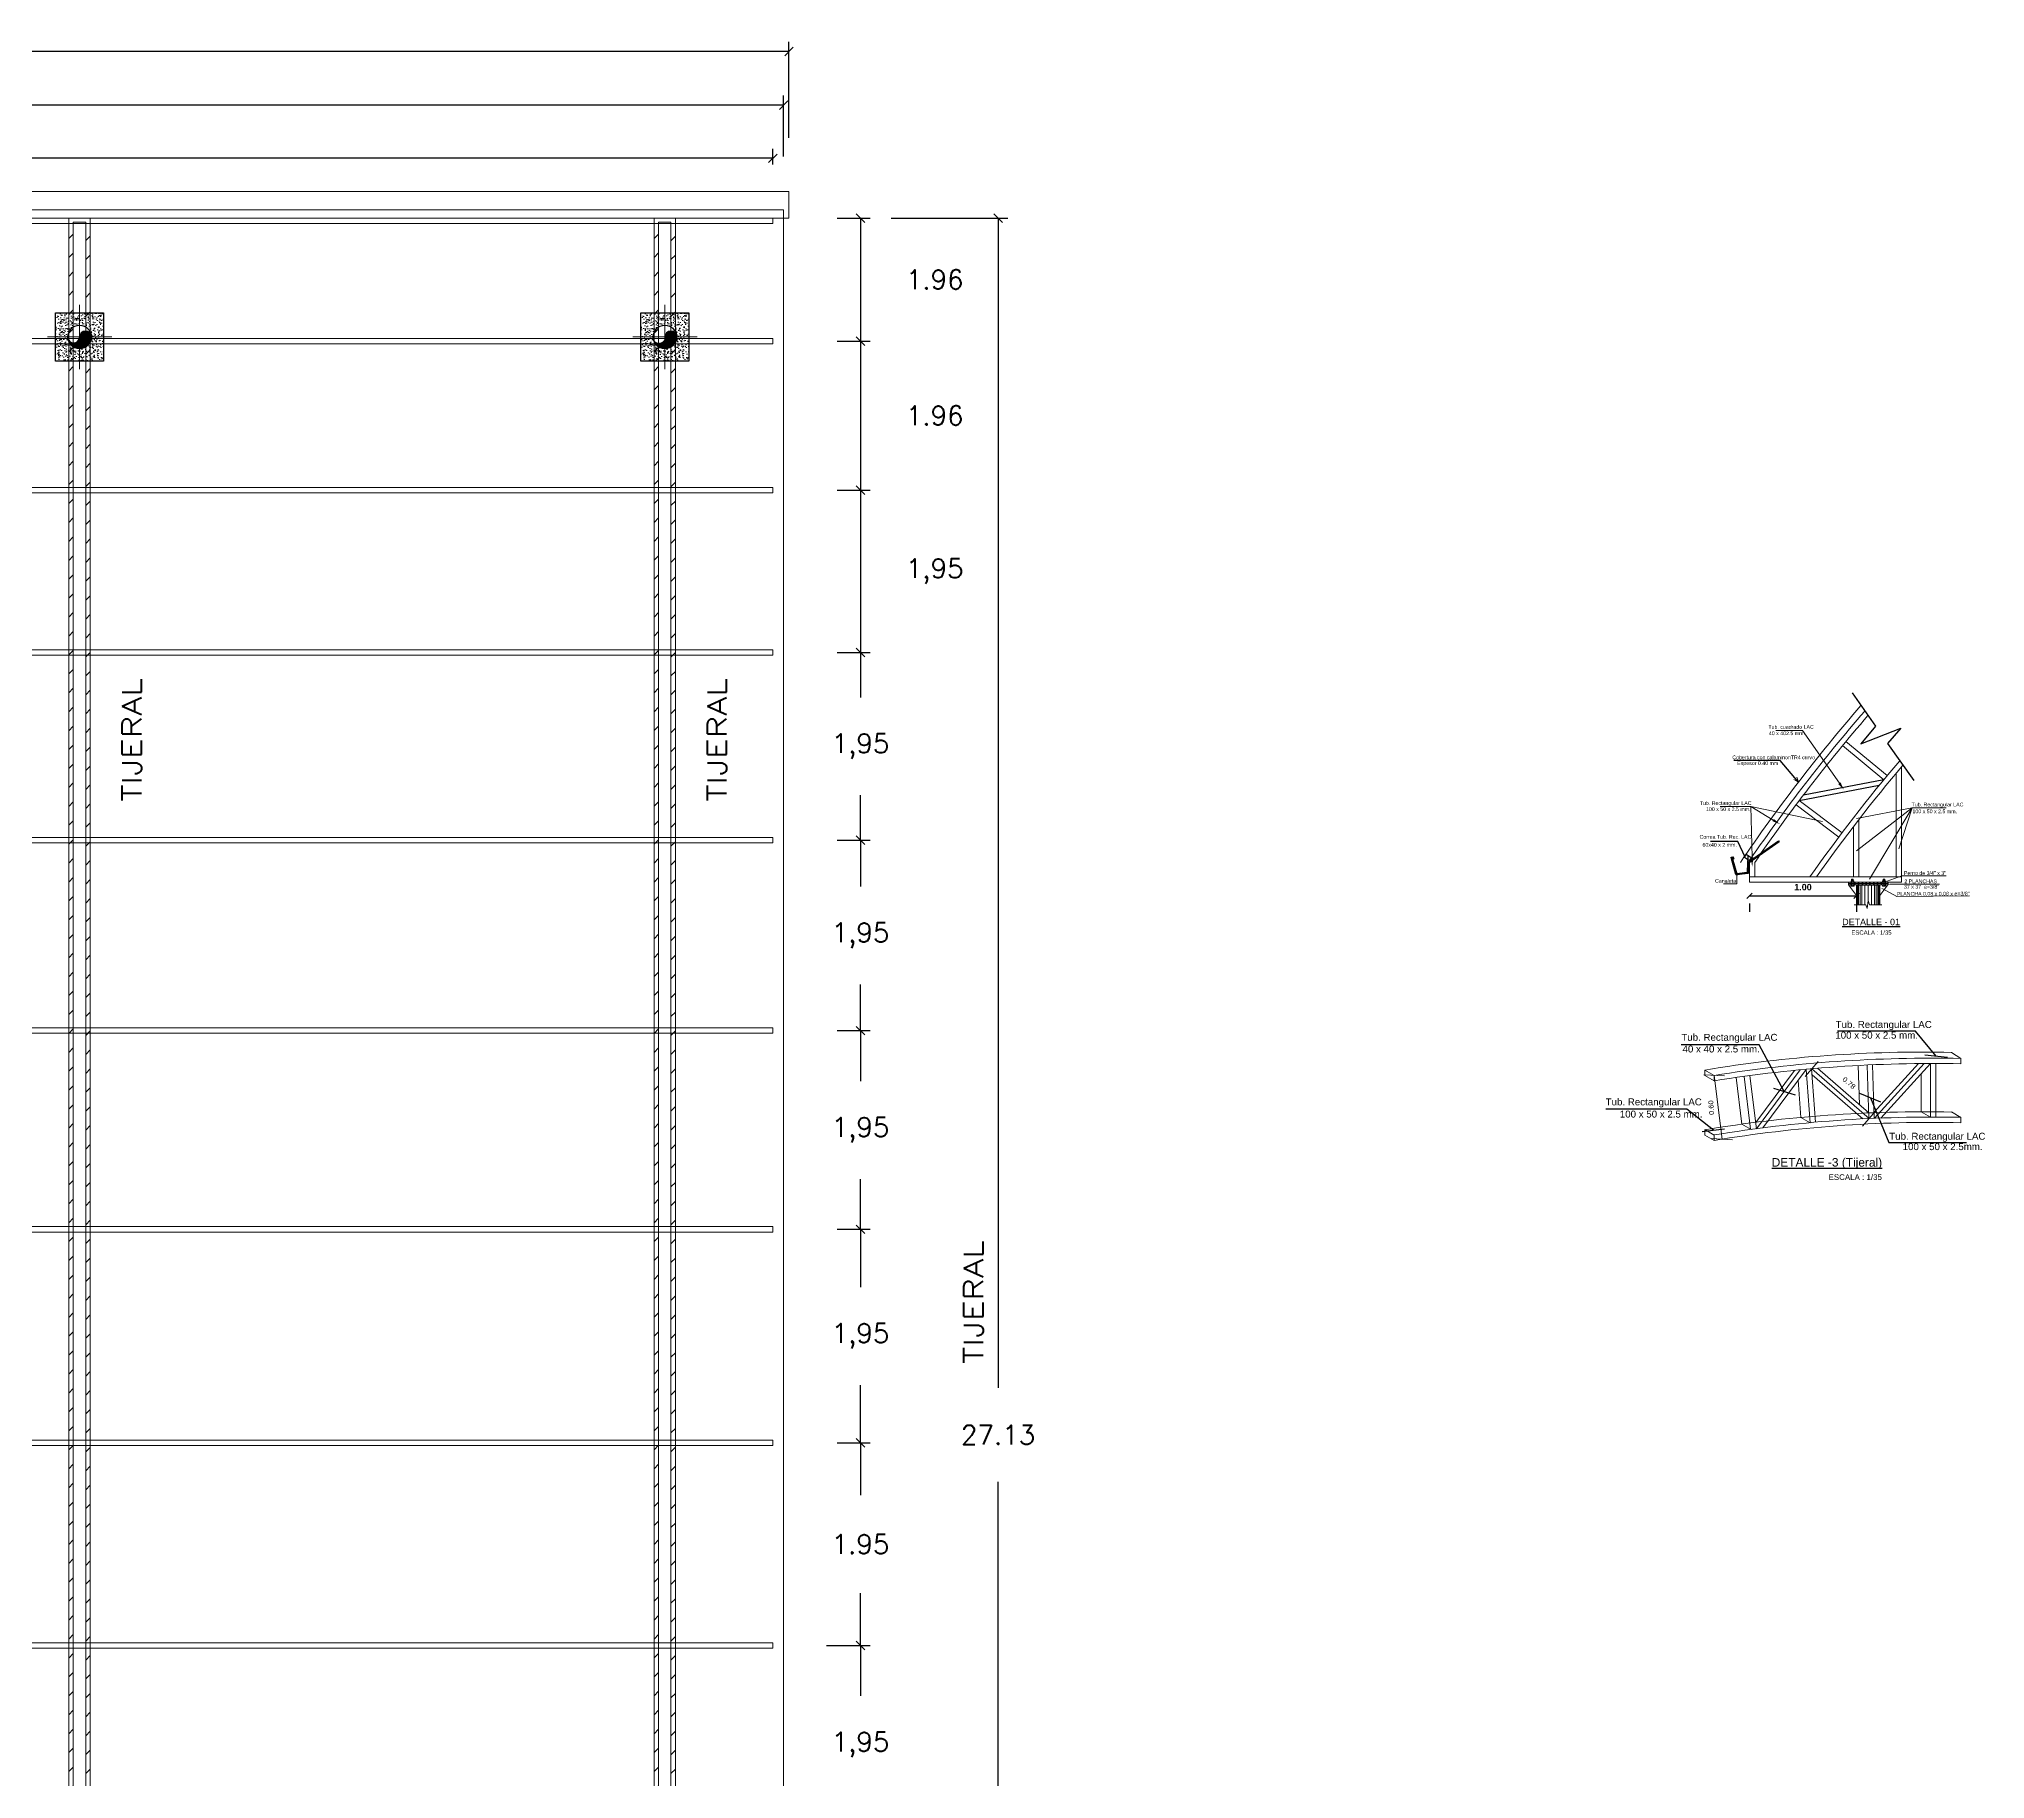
# Model space of a CAD drawing. Header units: metres. Extents: x 772934 to 773467, y 8442002 to 8442594.
# Drawn here: x 773091.44 to 773109.62, y 8442181.04 to 8442197.29 of the extents above; entities that cross this region are included whole.
import ezdxf
from ezdxf.enums import TextEntityAlignment as Align

# ---------------------------------------------------------------- set-up
doc = ezdxf.new("R2010")
doc.units = ezdxf.units.M
doc.header["$PDMODE"] = 66
doc.linetypes.add('ACAD_ISO02W100', pattern=[15, 12, -3])
for name, color, linetype, lineweight in [('0.15', 56, 'Continuous', 15), ('canaleta rejilla pluvial', 1, 'Continuous', 5), ('COLUMNASS', 9, 'Continuous', 25), ('CORREA', 24, 'Continuous', 9), ('COTA-01', 255, 'Continuous', 5), ('COTAS', 40, 'Continuous', 5), ('COTAS-01', 1, 'Continuous', 9), ('ELEMENTOS', 2, 'Continuous', 5), ('MURO...', 112, 'Continuous', 30), ('MUROS-03', 3, 'Continuous', 18), ('PLUMA0.00', 253, 'Continuous', 0), ('PLUMA05', 160, 'Continuous', 5), ('PLUMA09', 112, 'Continuous', 9), ('PLUMA15', 46, 'Continuous', 15), ('TEXTOS-GRANDES-06', 6, 'Continuous', 25), ('TIJERAL', 1, 'Continuous', 9), ('TUB LAC 40x60', 5, 'Continuous', 13), ('TUB LAC 50x70', 88, 'Continuous', 13)]:
    doc.layers.add(name, color=color, linetype=linetype, lineweight=lineweight)
for name, color, linetype in [('C-ROAD-PROF-PROJ', 92, 'Continuous'), ('Detalles', 253, 'Continuous'), ('FIERRO', 4, 'Continuous'), ('TEXTOS-CHICOS-03', 3, 'Continuous')]:
    doc.layers.add(name, color=color, linetype=linetype)
doc.styles.add('ARIAL', font='arial.ttf', dxfattribs={"width": 1.1})
doc.styles.add('ARIAL N', font='')
doc.styles.add('R80-50', font='ROMANS.shx', dxfattribs={"width": 1.3, "height": 0.075})
doc.styles.get("Standard").update_dxf_attribs({"font": 'simplex.shx'})
doc.styles.get('ARIAL N').set_extended_font_data('Arial', bold=True)
doc.dimstyles.new('Copy of 1-100', dxfattribs={"dimtxt": 0.06, "dimasz": 0.05, "dimexe": 0.15, "dimexo": 0.2, "dimgap": 0.05, "dimtad": 1, "dimtih": 1, "dimtoh": 1, "dimzin": 4, "dimdsep": 46, "dimtxsty": 'ARIAL N', "dimblk": 'OBLIQUE', "dimcen": 0, "dimclrd": 4, "dimclre": 4, "dimclrt": 3, "dimadec": 0, "dimazin": 0, "dimtfac": 1, "dimtmove": 0, "dimatfit": 0, "dimldrblk": 'OBLIQUE', "dimfxl": 1, "dimtolj": 1, "dimtzin": 0, "dimlwd": -1, "dimlwe": -1, "dimarcsym": 1})
doc.dimstyles.new('ISO-25', dxfattribs={"dimscale": 0, "dimtxt": 0.18, "dimasz": 0.08, "dimexe": 0.09, "dimexo": 0.5, "dimgap": 0.35, "dimtad": 0, "dimtih": 1, "dimtoh": 1, "dimzin": 3, "dimtxsty": 'Standard', "dimblk": 'OBLIQUE', "dimcen": -3, "dimclrd": 256, "dimclre": 256, "dimadec": 0, "dimazin": 0, "dimtfac": 1, "dimtmove": 2, "dimatfit": 2, "dimldrblk": 'OBLIQUE', "dimfxl": 1, "dimfxlon": 1, "dimtolj": 2, "dimarcsym": 0})

# ---------------------------------------------------------------- blocks, each defined once
blk = doc.blocks.new('_Oblique')
at = {"color": 0, "linetype": 'ByBlock', "lineweight": -2}
blk.add_line((-0.5, -0.5), (0.5, 0.5), dxfattribs=at)
blk = doc.blocks.new('*D149')
at = {"color": 173, "lineweight": -2, "ltscale": 0.05, "true_color": 0x4b5ece, "transparency": 16777216}
for p, q in [((773063.478, 8442196.12), (773063.478, 8442196.269)), ((773098.297, 8442196.12), (773098.297, 8442196.269))]:
    blk.add_line(p, q, dxfattribs=at)
at = {"color": 175, "lineweight": -2, "ltscale": 0.05, "true_color": 0x4d4db3, "transparency": 16777216}
for p, q in [((773063.478, 8442196.179), (773080.178, 8442196.179)), ((773098.297, 8442196.179), (773081.598, 8442196.179))]:
    blk.add_line(p, q, dxfattribs=at)
at = {"layer": 'Defpoints', "color": 0, "ltscale": 0.05, "transparency": 16777216}
for p in [(773098.297, 8442196.179), (773063.478, 8442195.62), (773098.297, 8442195.62)]:
    blk.add_point(p, dxfattribs=at)
at = {"color": 175, "lineweight": -2, "ltscale": 0.05, "true_color": 0x4d4db3, "transparency": 16777216, "xscale": 0.08, "yscale": 0.08, "zscale": 0.08, "rotation": 180}
blk.add_blockref('_Oblique', (773063.478, 8442196.179), dxfattribs=at)
at = {"color": 175, "lineweight": -2, "ltscale": 0.05, "true_color": 0x4d4db3, "transparency": 16777216, "xscale": 0.08, "yscale": 0.08, "zscale": 0.08}
blk.add_blockref('_Oblique', (773098.297, 8442196.179), dxfattribs=at)
at = {"color": 0, "ltscale": 0.05, "transparency": 16777216, "insert": (773080.888, 8442196.179), "char_height": 0.18, "attachment_point": 5}
blk.add_mtext('\\A2;34,82', dxfattribs=at)
blk = doc.blocks.new('*D150')
at = {"color": 173, "lineweight": -2, "ltscale": 0.05, "true_color": 0x4b5ece, "transparency": 16777216}
for p, q in [((773063.378, 8442196.197), (773063.378, 8442196.766)), ((773098.397, 8442196.197), (773098.397, 8442196.766))]:
    blk.add_line(p, q, dxfattribs=at)
at = {"color": 175, "lineweight": -2, "ltscale": 0.05, "true_color": 0x4d4db3, "transparency": 16777216}
for p, q in [((773063.378, 8442196.676), (773080.178, 8442196.676)), ((773098.397, 8442196.676), (773081.598, 8442196.676))]:
    blk.add_line(p, q, dxfattribs=at)
at = {"layer": 'Defpoints', "color": 0, "ltscale": 0.05, "transparency": 16777216}
for p in [(773098.397, 8442196.676), (773063.378, 8442195.697), (773098.397, 8442195.697)]:
    blk.add_point(p, dxfattribs=at)
at = {"color": 175, "lineweight": -2, "ltscale": 0.05, "true_color": 0x4d4db3, "transparency": 16777216, "xscale": 0.08, "yscale": 0.08, "zscale": 0.08, "rotation": 180}
blk.add_blockref('_Oblique', (773063.378, 8442196.676), dxfattribs=at)
at = {"color": 175, "lineweight": -2, "ltscale": 0.05, "true_color": 0x4d4db3, "transparency": 16777216, "xscale": 0.08, "yscale": 0.08, "zscale": 0.08}
blk.add_blockref('_Oblique', (773098.397, 8442196.676), dxfattribs=at)
at = {"color": 0, "ltscale": 0.05, "transparency": 16777216, "insert": (773080.888, 8442196.676), "char_height": 0.18, "attachment_point": 5}
blk.add_mtext('\\A2;35,02', dxfattribs=at)
blk = doc.blocks.new('*D151')
at = {"color": 173, "lineweight": -2, "ltscale": 0.05, "true_color": 0x4b5ece, "transparency": 16777216}
for p, q in [((773063.328, 8442196.37), (773063.328, 8442197.266)), ((773098.447, 8442196.37), (773098.447, 8442197.266))]:
    blk.add_line(p, q, dxfattribs=at)
at = {"color": 175, "lineweight": -2, "ltscale": 0.05, "true_color": 0x4d4db3, "transparency": 16777216}
for p, q in [((773063.328, 8442197.176), (773080.195, 8442197.176)), ((773098.447, 8442197.176), (773081.581, 8442197.176))]:
    blk.add_line(p, q, dxfattribs=at)
at = {"layer": 'Defpoints', "color": 0, "ltscale": 0.05, "transparency": 16777216}
for p in [(773098.447, 8442197.176), (773063.328, 8442195.87), (773098.447, 8442195.87)]:
    blk.add_point(p, dxfattribs=at)
at = {"color": 175, "lineweight": -2, "ltscale": 0.05, "true_color": 0x4d4db3, "transparency": 16777216, "xscale": 0.08, "yscale": 0.08, "zscale": 0.08, "rotation": 180}
blk.add_blockref('_Oblique', (773063.328, 8442197.176), dxfattribs=at)
at = {"color": 175, "lineweight": -2, "ltscale": 0.05, "true_color": 0x4d4db3, "transparency": 16777216, "xscale": 0.08, "yscale": 0.08, "zscale": 0.08}
blk.add_blockref('_Oblique', (773098.447, 8442197.176), dxfattribs=at)
at = {"color": 0, "ltscale": 0.05, "transparency": 16777216, "insert": (773080.888, 8442197.176), "char_height": 0.18, "attachment_point": 5}
blk.add_mtext('\\A2;35,12', dxfattribs=at)
blk = doc.blocks.new('*D162')
at = {"color": 173, "lineweight": -2, "ltscale": 0.05, "true_color": 0x4b5ece, "transparency": 16777216}
for p, q in [((773099.4, 8442195.62), (773100.49, 8442195.62)), ((773099.4, 8442172.891), (773100.49, 8442172.891))]:
    blk.add_line(p, q, dxfattribs=at)
at = {"color": 175, "lineweight": -2, "ltscale": 0.05, "true_color": 0x4d4db3, "transparency": 16777216}
for p, q in [((773100.4, 8442195.62), (773100.4, 8442184.695)), ((773100.4, 8442172.891), (773100.4, 8442183.815))]:
    blk.add_line(p, q, dxfattribs=at)
at = {"layer": 'Defpoints', "color": 0, "ltscale": 0.05, "transparency": 16777216}
for p in [(773097.387, 8442195.62), (773097.387, 8442172.891), (773100.4, 8442172.891)]:
    blk.add_point(p, dxfattribs=at)
at = {"color": 175, "lineweight": -2, "ltscale": 0.05, "true_color": 0x4d4db3, "transparency": 16777216, "xscale": 0.08, "yscale": 0.08, "zscale": 0.08}
for p, rotation in [((773100.4, 8442195.62), 90), ((773100.4, 8442172.891), 270)]:
    blk.add_blockref('_Oblique', p, dxfattribs=dict(at, rotation=rotation))
at = {"color": 0, "ltscale": 0.05, "transparency": 16777216, "insert": (773100.4, 8442184.255), "char_height": 0.18, "attachment_point": 5}
blk.add_mtext('\\A2;27.13', dxfattribs=at)
blk = doc.blocks.new('*D198')
at = {"layer": 'C-ROAD-PROF-PROJ', "color": 4, "ltscale": 0.05, "transparency": 16777216}
for p, q in [((773107.418, 8442189.291), (773108.418, 8442189.291)), ((773107.418, 8442189.217), (773107.418, 8442189.141)), ((773108.418, 8442189.215), (773108.418, 8442189.141))]:
    blk.add_line(p, q, dxfattribs=at)
at = {"layer": 'Defpoints', "color": 0, "ltscale": 0.05, "transparency": 16777216}
for p in [(773107.418, 8442189.417), (773108.418, 8442189.415), (773108.418, 8442189.291)]:
    blk.add_point(p, dxfattribs=at)
at = {"layer": 'C-ROAD-PROF-PROJ', "color": 4, "ltscale": 0.05, "transparency": 16777216, "xscale": 0.05, "yscale": 0.05, "zscale": 0.05, "rotation": 180}
blk.add_blockref('_Oblique', (773107.418, 8442189.291), dxfattribs=at)
at = {"layer": 'C-ROAD-PROF-PROJ', "color": 4, "ltscale": 0.05, "transparency": 16777216, "xscale": 0.05, "yscale": 0.05, "zscale": 0.05}
blk.add_blockref('_Oblique', (773108.418, 8442189.291), dxfattribs=at)
at = {"layer": 'C-ROAD-PROF-PROJ', "color": 3, "ltscale": 0.05, "transparency": 16777216, "insert": (773107.918, 8442189.371), "char_height": 0.06, "attachment_point": 5, "style": 'ARIAL N'}
blk.add_mtext('\\A1;1.00', dxfattribs=at)

msp = doc.modelspace()

# ---------------------------------------------------------------- hatches: boundary and pattern name
at = {"linetype": 'Continuous', "lineweight": 0}
h = msp.add_hatch(dxfattribs=at)
h.set_pattern_fill('AR-CONC', color=256, scale=0.01, angle=90, style=0)
h.set_pattern_definition([(140, (773092.02115, 8442193.86042), (0.0062752, 0.071726), [0.0075, -0.0825]), (85, (773092.02115, 8442193.86042), (-0.075219, -0.013875), [0.006, -0.066]), (190.451, (773092.02167, 8442193.866396), (-0.068944, 0.057851), [0.006374, -0.070114]), (136.184, (773092.00115, 8442193.86042), (0.016552, 0.106724), [0.01125, -0.12375]), (186.636, (773092.00253, 8442193.86931), (-0.097412, 0.093466), [0.009561, -0.105171]), (81.184, (773092.00115, 8442193.86042), (-0.097412, 0.093466), [0.009, -0.099]), (111, (773092.00615, 8442193.87042), (0.040262, 0.0596907), [0.0075, -0.0825]), (56, (773092.00615, 8442193.87042), (-0.072515, 0.0243315), [0.006, -0.066]), (161.451, (773092.009505, 8442193.87539), (-0.032253, 0.0840223), [0.006374, -0.070114]), (127.5, (773092.02115, 8442193.860419), (-0.0332894, 0.001216), [0, -0.0652, 0, -0.067, 0, -0.06625]), (97.5, (773092.02115, 8442193.86042), (-0.0394412, 0.026307), [0, -0.0382, 0, -0.0637, 0, -0.02525]), (57.5, (773092.02115, 8442193.838119), (0.0022555, 0.05338224), [0, -0.025, 0, -0.078, 0, -0.1035]), (47.5, (773092.02115, 8442193.82812), (-0.0100105, 0.0583186), [0, -0.0325, 0, -0.0518, 0, -0.0735])])
edge = h.paths.add_edge_path()
edge.add_line((773091.596, 8442194.51), (773091.712, 8442194.51))
edge.add_arc((773091.821, 8442194.51), 0.11, 540, 630)
edge.add_line((773091.821, 8442194.401), (773091.821, 8442194.285))
edge.add_line((773091.821, 8442194.285), (773091.596, 8442194.285))
edge.add_line((773091.596, 8442194.285), (773091.596, 8442194.51))
edge = h.paths.add_edge_path()
edge.add_line((773091.596, 8442194.735), (773091.821, 8442194.735))
edge.add_line((773091.821, 8442194.735), (773091.821, 8442194.62))
edge.add_arc((773091.821, 8442194.51), 0.11, 450, 540)
edge.add_line((773091.712, 8442194.51), (773091.596, 8442194.51))
edge.add_line((773091.596, 8442194.51), (773091.596, 8442194.735))
edge = h.paths.add_edge_path()
edge.add_line((773092.046, 8442194.51), (773091.931, 8442194.51))
edge.add_arc((773091.821, 8442194.51), 0.11, 360.0041, 450)
edge.add_line((773091.821, 8442194.62), (773091.821, 8442194.735))
edge.add_line((773091.821, 8442194.735), (773092.046, 8442194.735))
edge.add_line((773092.046, 8442194.735), (773092.046, 8442194.51))
edge = h.paths.add_edge_path()
edge.add_line((773091.931, 8442194.51), (773092.046, 8442194.51))
edge.add_line((773092.046, 8442194.51), (773092.046, 8442194.285))
edge.add_line((773092.046, 8442194.285), (773091.821, 8442194.285))
edge.add_line((773091.821, 8442194.285), (773091.821, 8442194.401))
edge.add_arc((773091.821, 8442194.51), 0.11, 630, 720.0041)
h = msp.add_hatch(dxfattribs=at)
h.set_pattern_fill('AR-CONC', color=256, scale=0.01, angle=90, style=0)
h.set_pattern_definition([(140, (773097.487817, 8442193.86042), (0.0062752, 0.071726), [0.0075, -0.0825]), (85, (773097.48782, 8442193.86042), (-0.075219, -0.013875), [0.006, -0.066]), (190.451, (773097.48834, 8442193.866396), (-0.068944, 0.057851), [0.006374, -0.070114]), (136.184, (773097.46782, 8442193.86042), (0.016552, 0.106724), [0.01125, -0.12375]), (186.636, (773097.4692, 8442193.86931), (-0.097412, 0.093466), [0.009561, -0.105171]), (81.184, (773097.46782, 8442193.86042), (-0.097412, 0.093466), [0.009, -0.099]), (111, (773097.472817, 8442193.87042), (0.040262, 0.0596907), [0.0075, -0.0825]), (56, (773097.47282, 8442193.87042), (-0.072515, 0.0243315), [0.006, -0.066]), (161.451, (773097.47617, 8442193.87539), (-0.032253, 0.0840223), [0.006374, -0.070114]), (127.5, (773097.487817, 8442193.860419), (-0.0332894, 0.001216), [0, -0.0652, 0, -0.067, 0, -0.06625]), (97.5, (773097.487817, 8442193.86042), (-0.0394412, 0.026307), [0, -0.0382, 0, -0.0637, 0, -0.02525]), (57.5, (773097.487817, 8442193.838119), (0.0022555, 0.05338224), [0, -0.025, 0, -0.078, 0, -0.1035]), (47.5, (773097.487817, 8442193.82812), (-0.0100105, 0.0583186), [0, -0.0325, 0, -0.0518, 0, -0.0735])])
edge = h.paths.add_edge_path()
edge.add_line((773097.063, 8442194.51), (773097.178, 8442194.51))
edge.add_arc((773097.288, 8442194.51), 0.11, 540, 630)
edge.add_line((773097.288, 8442194.401), (773097.288, 8442194.285))
edge.add_line((773097.288, 8442194.285), (773097.063, 8442194.285))
edge.add_line((773097.063, 8442194.285), (773097.063, 8442194.51))
edge = h.paths.add_edge_path()
edge.add_line((773097.063, 8442194.735), (773097.288, 8442194.735))
edge.add_line((773097.288, 8442194.735), (773097.288, 8442194.62))
edge.add_arc((773097.288, 8442194.51), 0.11, 450, 540)
edge.add_line((773097.178, 8442194.51), (773097.063, 8442194.51))
edge.add_line((773097.063, 8442194.51), (773097.063, 8442194.735))
edge = h.paths.add_edge_path()
edge.add_line((773097.513, 8442194.51), (773097.397, 8442194.51))
edge.add_arc((773097.288, 8442194.51), 0.11, 360.0041, 450)
edge.add_line((773097.288, 8442194.62), (773097.288, 8442194.735))
edge.add_line((773097.288, 8442194.735), (773097.513, 8442194.735))
edge.add_line((773097.513, 8442194.735), (773097.513, 8442194.51))
edge = h.paths.add_edge_path()
edge.add_line((773097.397, 8442194.51), (773097.513, 8442194.51))
edge.add_line((773097.513, 8442194.51), (773097.513, 8442194.285))
edge.add_line((773097.513, 8442194.285), (773097.288, 8442194.285))
edge.add_line((773097.288, 8442194.285), (773097.288, 8442194.401))
edge.add_arc((773097.288, 8442194.51), 0.11, 630, 720.0041)
at = {"linetype": 'Continuous'}
h = msp.add_hatch(color=256, dxfattribs=at)
h.set_gradient(color1=(0, 0, 255), one_color=1, tint=1)
h.paths.add_polyline_path([(773091.821, 8442194.401, -0.414214), (773091.712, 8442194.51, 1), (773091.821, 8442194.51, -1), (773091.931, 8442194.51, -0.414214)])
h = msp.add_hatch(color=256, dxfattribs=at)
h.set_gradient(color1=(0, 0, 255), one_color=1, tint=1)
h.paths.add_polyline_path([(773097.288, 8442194.401, -0.414214), (773097.178, 8442194.51, 1), (773097.288, 8442194.51, -1), (773097.397, 8442194.51, -0.414214)])
at = {"layer": 'PLUMA0.00', "linetype": 'Continuous'}
h = msp.add_hatch(dxfattribs=at)
h.set_pattern_fill('ANSI31', color=256, angle=180, style=0)
h.set_pattern_definition([(225, (773240.52169, 8442149.95314), (0.08838835, -0.08838835), [])])
h.paths.add_polyline_path([(773091.72, 8442172.948), (773091.92, 8442172.948), (773091.92, 8442195.585), (773091.72, 8442195.585)])
h.paths.add_polyline_path([(773091.762, 8442172.948), (773091.878, 8442172.948), (773091.878, 8442195.585), (773091.762, 8442195.585)])
h = msp.add_hatch(dxfattribs=at)
h.set_pattern_fill('ANSI31', color=256, angle=180, style=0)
h.set_pattern_definition([(225, (773245.98835, 8442149.95315), (0.08838835, -0.08838835), [])])
h.paths.add_polyline_path([(773097.187, 8442172.948), (773097.387, 8442172.948), (773097.387, 8442195.585), (773097.187, 8442195.585)])
h.paths.add_polyline_path([(773097.229, 8442172.948), (773097.344, 8442172.948), (773097.344, 8442195.585), (773097.229, 8442195.585)])
h = msp.add_hatch(dxfattribs=at)
h.set_pattern_fill('ANSI31', color=256, scale=0.2, style=0)
h.set_pattern_definition([(45, (772972.355528, 8442296.785144), (-0.0176776695, 0.0176776695), [])])
h.paths.add_polyline_path([(773108.343, 8442189.404), (773108.343, 8442189.417), (773108.712, 8442189.417), (773108.712, 8442189.404)])
h = msp.add_hatch(dxfattribs=at)
h.set_pattern_fill('ANSI31', color=256, scale=0.2, style=0)
h.set_pattern_definition([(45, (772972.355528, 8442296.772644), (-0.0176776695, 0.0176776695), [])])
h.paths.add_polyline_path([(773108.343, 8442189.392), (773108.343, 8442189.404), (773108.712, 8442189.404), (773108.712, 8442189.392)])

# ---------------------------------------------------------------- linework, layer by layer
at = {"layer": '0.15', "color": 4}
for p, q in [((773063.378, 8442195.697), (773098.397, 8442195.697)), ((773098.397, 8442195.697), (773098.397, 8442172.815))]:
    msp.add_line(p, q, dxfattribs=at)
at = {"layer": 'C-ROAD-PROF-PROJ', "color": 173, "ltscale": 0.05, "true_color": 0x4b5ece}
for p, q in [((773098.897, 8442195.62), (773099.205, 8442195.62)), ((773098.897, 8442194.472), (773099.205, 8442194.472)), ((773098.897, 8442194.472), (773099.205, 8442194.472)), ((773098.897, 8442193.08), (773099.205, 8442193.08)), ((773098.897, 8442193.08), (773099.205, 8442193.08)), ((773098.897, 8442191.563), (773099.205, 8442191.563)), ((773098.897, 8442191.563), (773099.205, 8442191.563)), ((773098.897, 8442189.81), (773099.205, 8442189.81)), ((773098.897, 8442189.81), (773099.205, 8442189.81)), ((773098.897, 8442188.031), (773099.205, 8442188.031)), ((773098.897, 8442188.031), (773099.205, 8442188.031)), ((773098.897, 8442186.175), (773099.205, 8442186.175)), ((773098.897, 8442186.175), (773099.205, 8442186.175)), ((773098.897, 8442184.181), (773099.205, 8442184.181)), ((773098.897, 8442184.181), (773099.205, 8442184.181)), ((773098.797, 8442182.287), (773099.205, 8442182.287)), ((773098.797, 8442182.287), (773099.205, 8442182.287))]:
    msp.add_line(p, q, dxfattribs=at)
at = {"layer": 'C-ROAD-PROF-PROJ', "color": 175, "ltscale": 0.05, "true_color": 0x4d4db3}
for p, q in [((773099.115, 8442195.62), (773099.115, 8442194.472)), ((773099.115, 8442194.472), (773099.115, 8442193.08)), ((773099.115, 8442193.08), (773099.115, 8442191.563)), ((773099.115, 8442191.563), (773099.115, 8442191.144)), ((773099.115, 8442189.81), (773099.115, 8442190.229)), ((773099.115, 8442189.81), (773099.115, 8442189.378)), ((773099.115, 8442188.031), (773099.115, 8442188.463)), ((773099.115, 8442188.031), (773099.115, 8442187.56)), ((773099.115, 8442186.175), (773099.115, 8442186.645)), ((773099.115, 8442186.175), (773099.115, 8442185.635)), ((773099.115, 8442184.181), (773099.115, 8442184.72)), ((773099.115, 8442184.181), (773099.115, 8442183.691)), ((773099.115, 8442182.287), (773099.115, 8442182.777)), ((773099.115, 8442182.287), (773099.115, 8442181.818))]:
    msp.add_line(p, q, dxfattribs=at)
at = {"layer": 'canaleta rejilla pluvial'}
msp.add_lwpolyline([(773107.404, 8442189.661), (773107.406, 8442189.661), (773107.399, 8442189.509), (773107.299, 8442189.497), (773107.257, 8442189.644), (773107.259, 8442189.644), (773107.301, 8442189.5), (773107.397, 8442189.511)], close=True, dxfattribs=at)
msp.add_lwpolyline([(773107.404, 8442189.661), (773107.406, 8442189.661), (773107.399, 8442189.509), (773107.299, 8442189.497), (773107.257, 8442189.644), (773107.259, 8442189.644), (773107.301, 8442189.5), (773107.397, 8442189.511)], close=True, dxfattribs=at)
at = {"layer": 'COLUMNASS'}
for points in [[(773092.046, 8442194.735), (773092.046, 8442194.285), (773091.596, 8442194.285), (773091.596, 8442194.735)], [(773097.513, 8442194.735), (773097.513, 8442194.285), (773097.063, 8442194.285), (773097.063, 8442194.735)]]:
    msp.add_lwpolyline(points, close=True, dxfattribs=at)
at = {"layer": 'CORREA', "linetype": 'Continuous'}
for points in [[(773098.297, 8442195.62), (773063.478, 8442195.62), (773063.478, 8442195.57), (773098.297, 8442195.57)], [(773098.297, 8442194.497), (773063.478, 8442194.497), (773063.478, 8442194.447), (773098.297, 8442194.447)], [(773098.297, 8442193.105), (773063.478, 8442193.105), (773063.478, 8442193.055), (773098.297, 8442193.055)], [(773098.297, 8442191.588), (773063.478, 8442191.588), (773063.478, 8442191.538), (773098.297, 8442191.538)], [(773098.297, 8442189.835), (773063.478, 8442189.835), (773063.478, 8442189.785), (773098.297, 8442189.785)]]:
    msp.add_lwpolyline(points, close=True, dxfattribs=at)
for points in [[(773086.253, 8442188.006), (773098.297, 8442188.006), (773098.297, 8442188.056), (773086.253, 8442188.056)], [(773086.253, 8442186.15), (773098.297, 8442186.15), (773098.297, 8442186.2), (773086.253, 8442186.2)], [(773086.253, 8442184.156), (773098.297, 8442184.156), (773098.297, 8442184.206), (773086.253, 8442184.206)], [(773086.253, 8442182.262), (773098.297, 8442182.262), (773098.297, 8442182.312), (773086.253, 8442182.312)], [(773086.253, 8442182.262), (773098.297, 8442182.262), (773098.297, 8442182.312), (773086.253, 8442182.312)]]:
    msp.add_lwpolyline(points, dxfattribs=at)
at = {"layer": 'COTAS', "color": 1}
for points in [[(773091.821, 8442194.81), (773091.821, 8442194.435), (773091.821, 8442194.21)], [(773097.288, 8442194.81), (773097.288, 8442194.435), (773097.288, 8442194.21)], [(773092.121, 8442194.51), (773091.746, 8442194.51), (773091.521, 8442194.51)], [(773097.588, 8442194.51), (773097.213, 8442194.51), (773096.988, 8442194.51)]]:
    msp.add_lwpolyline(points, dxfattribs=at)
at = {"layer": 'COTAS-01', "color": 1}
for p, q in [((773107.876, 8442190.351), (773107.834, 8442190.378)), ((773107.876, 8442190.351), (773107.861, 8442190.399)), ((773107.432, 8442190.123), (773108.102, 8442189.985)), ((773108.937, 8442190.111), (773108.419, 8442190.013)), ((773108.937, 8442190.111), (773108.541, 8442189.446)), ((773108.937, 8442190.111), (773108.812, 8442189.728)), ((773107.301, 8442189.5), (773107.294, 8442189.482)), ((773107.301, 8442189.5), (773107.301, 8442189.401)), ((773107.301, 8442189.5), (773107.308, 8442189.482)), ((773107.301, 8442189.401), (773107.176, 8442189.401)), ((773108.06, 8442187.744), (773107.938, 8442187.604)), ((773107.088, 8442187.613), (773107.162, 8442187.017)), ((773108.535, 8442187.21), (773108, 8442187.674)), ((773108.595, 8442187.279), (773108.474, 8442187.139))]:
    msp.add_line(p, q, dxfattribs=at)
for points in [[(773108.258, 8442190.341), (773107.915, 8442190.833), (773107.666, 8442190.833)], [(773107.64, 8442189.997), (773107.432, 8442190.123), (773107.144, 8442190.123)], [(773107.442, 8442189.65), (773107.432, 8442190.123), (773107.144, 8442190.123)], [(773108.418, 8442189.71), (773108.937, 8442190.111), (773109.257, 8442190.111)], [(773108.664, 8442189.356), (773108.794, 8442189.284), (773109.475, 8442189.29)], [(773108.703, 8442189.428), (773108.84, 8442189.476), (773109.254, 8442189.476)], [(773108.729, 8442189.399), (773108.847, 8442189.399), (773109.193, 8442189.399)]]:
    msp.add_lwpolyline(points, dxfattribs=at)
for points in [[(773108.269, 8442190.349), (773108.301, 8442190.28), (773108.248, 8442190.334)], [(773107.646, 8442190.008), (773107.704, 8442189.959), (773107.634, 8442189.987)], [(773107.456, 8442189.651), (773107.444, 8442189.563), (773107.428, 8442189.648)], [(773108.663, 8442189.353), (773108.646, 8442189.364), (773108.665, 8442189.359)], [(773108.705, 8442189.425), (773108.685, 8442189.421), (773108.702, 8442189.431)], [(773108.729, 8442189.395), (773108.709, 8442189.399), (773108.729, 8442189.402)]]:
    msp.add_solid(points, dxfattribs=at)
at = {"layer": 'Detalles'}
msp.add_lwpolyline([(773108.377, 8442191.185), (773108.594, 8442190.876), (773108.459, 8442190.711), (773108.833, 8442190.857), (773108.709, 8442190.712), (773108.952, 8442190.367)], dxfattribs=at)
at = {"layer": 'ELEMENTOS'}
for p, q in [((773108.054, 8442187.679), (773108.533, 8442187.263)), ((773108.996, 8442187.723), (773108.579, 8442187.265)), ((773109.051, 8442187.724), (773108.585, 8442187.212)), ((773109.108, 8442187.724), (773108.644, 8442187.214)), ((773107.84, 8442187.66), (773107.477, 8442187.172)), ((773107.893, 8442187.664), (773107.484, 8442187.114)), ((773107.949, 8442187.669), (773107.543, 8442187.122)), ((773108.003, 8442187.617), (773108.476, 8442187.207))]:
    msp.add_line(p, q, dxfattribs=at)
msp.add_arc((773120.305, 8442180.806), 15.672, 139.1007, 145.8567, dxfattribs=at)
at = {"layer": 'FIERRO'}
msp.add_lwpolyline([(773107.262, 8442189.637), (773107.259, 8442189.644), (773107.257, 8442189.644), (773107.299, 8442189.497), (773107.399, 8442189.509), (773107.403, 8442189.601, -0.232667), (773107.405, 8442189.604), (773107.691, 8442189.803), (773107.697, 8442189.795), (773107.414, 8442189.599, 0.232667), (773107.413, 8442189.596), (773107.408, 8442189.504, -0.366629), (773107.405, 8442189.5), (773107.296, 8442189.487, -0.366629), (773107.292, 8442189.49), (773107.247, 8442189.647, -0.463455), (773107.25, 8442189.652), (773107.263, 8442189.654, -0.366629), (773107.267, 8442189.651), (773107.271, 8442189.639, -0.414214), (773107.268, 8442189.634), (773107.266, 8442189.634, -0.414214)], format="xyb", close=True, dxfattribs=at)
at = {"layer": 'MURO...'}
for p, q in [((773107.884, 8442190.18), (773108.631, 8442190.323)), ((773108.673, 8442190.374), (773107.922, 8442190.231)), ((773108.343, 8442189.417), (773108.343, 8442189.392)), ((773108.418, 8442189.392), (773108.637, 8442189.392)), ((773108.712, 8442189.417), (773108.712, 8442189.392))]:
    msp.add_line(p, q, dxfattribs=at)
for centre in [(773091.821, 8442194.51), (773097.288, 8442194.51)]:
    msp.add_circle(centre, 0.11, dxfattribs=at)
for centre, start, end in [((773091.766, 8442194.51), 180, 0), ((773091.876, 8442194.51), 0, 180), ((773097.343, 8442194.51), 0, 180)]:
    msp.add_arc(centre, 0.0548, start, end, dxfattribs=at)
at = {"layer": 'MUROS-03'}
msp.add_lwpolyline([(773063.328, 8442195.62), (773098.447, 8442195.62), (773098.447, 8442195.87), (773063.328, 8442195.87)], close=True, dxfattribs=at)
at = {"layer": 'PLUMA0.00'}
for p, q in [((773108.363, 8442189.418), (773108.398, 8442189.418)), ((773108.363, 8442189.417), (773108.363, 8442189.418)), ((773108.363, 8442189.418), (773108.398, 8442189.418)), ((773108.363, 8442189.417), (773108.363, 8442189.418)), ((773108.363, 8442189.417), (773108.363, 8442189.418)), ((773108.366, 8442189.392), (773108.366, 8442189.379)), ((773108.395, 8442189.392), (773108.366, 8442189.392)), ((773108.395, 8442189.379), (773108.366, 8442189.379)), ((773108.393, 8442189.43), (773108.367, 8442189.43)), ((773108.367, 8442189.418), (773108.367, 8442189.43)), ((773108.393, 8442189.43), (773108.367, 8442189.43)), ((773108.367, 8442189.418), (773108.367, 8442189.43)), ((773108.372, 8442189.445), (773108.372, 8442189.43)), ((773108.372, 8442189.44), (773108.386, 8442189.445)), ((773108.372, 8442189.445), (773108.372, 8442189.43)), ((773108.372, 8442189.44), (773108.386, 8442189.445)), ((773108.372, 8442189.445), (773108.388, 8442189.445)), ((773108.372, 8442189.436), (773108.388, 8442189.442)), ((773108.372, 8442189.436), (773108.388, 8442189.442)), ((773108.372, 8442189.432), (773108.388, 8442189.438)), ((773108.372, 8442189.432), (773108.388, 8442189.438)), ((773108.374, 8442189.379), (773108.374, 8442189.392)), ((773108.375, 8442189.43), (773108.375, 8442189.418)), ((773108.375, 8442189.43), (773108.375, 8442189.418)), ((773108.38, 8442189.43), (773108.388, 8442189.433)), ((773108.38, 8442189.43), (773108.388, 8442189.433)), ((773108.386, 8442189.43), (773108.386, 8442189.418)), ((773108.386, 8442189.43), (773108.386, 8442189.418)), ((773108.386, 8442189.379), (773108.386, 8442189.392)), ((773108.388, 8442189.445), (773108.388, 8442189.43)), ((773108.388, 8442189.445), (773108.388, 8442189.43)), ((773108.393, 8442189.418), (773108.393, 8442189.43)), ((773108.393, 8442189.418), (773108.393, 8442189.43)), ((773108.395, 8442189.392), (773108.395, 8442189.379)), ((773108.398, 8442189.417), (773108.398, 8442189.418)), ((773108.692, 8442189.418), (773108.657, 8442189.418)), ((773108.657, 8442189.417), (773108.657, 8442189.418)), ((773108.692, 8442189.418), (773108.657, 8442189.418)), ((773108.66, 8442189.392), (773108.66, 8442189.379)), ((773108.66, 8442189.392), (773108.689, 8442189.392)), ((773108.66, 8442189.379), (773108.689, 8442189.379)), ((773108.661, 8442189.43), (773108.688, 8442189.43)), ((773108.661, 8442189.418), (773108.661, 8442189.43)), ((773108.661, 8442189.43), (773108.688, 8442189.43)), ((773108.661, 8442189.418), (773108.661, 8442189.43)), ((773108.667, 8442189.445), (773108.667, 8442189.43)), ((773108.667, 8442189.445), (773108.667, 8442189.43)), ((773108.682, 8442189.445), (773108.667, 8442189.445)), ((773108.682, 8442189.436), (773108.667, 8442189.442)), ((773108.682, 8442189.436), (773108.667, 8442189.442)), ((773108.682, 8442189.432), (773108.667, 8442189.438)), ((773108.682, 8442189.432), (773108.667, 8442189.438)), ((773108.675, 8442189.43), (773108.667, 8442189.433)), ((773108.675, 8442189.43), (773108.667, 8442189.433)), ((773108.682, 8442189.44), (773108.668, 8442189.445)), ((773108.682, 8442189.44), (773108.668, 8442189.445)), ((773108.668, 8442189.379), (773108.668, 8442189.392)), ((773108.669, 8442189.43), (773108.669, 8442189.418)), ((773108.669, 8442189.43), (773108.669, 8442189.418)), ((773108.68, 8442189.43), (773108.68, 8442189.418)), ((773108.68, 8442189.43), (773108.68, 8442189.418)), ((773108.681, 8442189.379), (773108.681, 8442189.392)), ((773108.682, 8442189.445), (773108.682, 8442189.43)), ((773108.682, 8442189.445), (773108.682, 8442189.43)), ((773108.688, 8442189.418), (773108.688, 8442189.43)), ((773108.688, 8442189.418), (773108.688, 8442189.43)), ((773108.689, 8442189.392), (773108.689, 8442189.379)), ((773108.691, 8442189.417), (773108.691, 8442189.418)), ((773108.692, 8442189.417), (773108.692, 8442189.418)), ((773108.692, 8442189.417), (773108.692, 8442189.418))]:
    msp.add_line(p, q, dxfattribs=at)
at = {"layer": 'PLUMA0.00', "linetype": 'ACAD_ISO02W100', "ltscale": 0.002}
for p, q in [((773108.372, 8442189.417), (773108.372, 8442189.392)), ((773108.372, 8442189.417), (773108.372, 8442189.392)), ((773108.388, 8442189.417), (773108.388, 8442189.392)), ((773108.388, 8442189.417), (773108.388, 8442189.392)), ((773108.667, 8442189.417), (773108.667, 8442189.392)), ((773108.667, 8442189.417), (773108.667, 8442189.392)), ((773108.682, 8442189.417), (773108.682, 8442189.392)), ((773108.682, 8442189.417), (773108.682, 8442189.392))]:
    msp.add_line(p, q, dxfattribs=at)
at = {"layer": 'PLUMA0.00', "linetype": 'Continuous'}
for p, q in [((773108.422, 8442189.392), (773108.422, 8442189.206)), ((773108.428, 8442189.392), (773108.428, 8442189.206)), ((773108.438, 8442189.392), (773108.438, 8442189.206)), ((773108.451, 8442189.392), (773108.451, 8442189.206)), ((773108.467, 8442189.392), (773108.467, 8442189.206)), ((773108.497, 8442189.392), (773108.497, 8442189.206)), ((773108.527, 8442189.392), (773108.527, 8442189.245)), ((773108.557, 8442189.392), (773108.557, 8442189.207)), ((773108.587, 8442189.392), (773108.587, 8442189.207)), ((773108.603, 8442189.392), (773108.603, 8442189.207)), ((773108.617, 8442189.392), (773108.617, 8442189.207)), ((773108.627, 8442189.392), (773108.627, 8442189.207)), ((773108.633, 8442189.392), (773108.633, 8442189.207))]:
    msp.add_line(p, q, dxfattribs=at)
at = {"layer": 'PLUMA05', "linetype": 'Continuous'}
msp.add_lwpolyline([(773108.655, 8442189.207), (773108.541, 8442189.207), (773108.527, 8442189.245), (773108.519, 8442189.172), (773108.504, 8442189.206), (773108.395, 8442189.206)], dxfattribs=at)
at = {"layer": 'PLUMA09', "linetype": 'Continuous'}
for points in [[(773108.712, 8442189.404), (773108.343, 8442189.404), (773108.343, 8442189.417), (773108.712, 8442189.417)], [(773108.712, 8442189.392), (773108.343, 8442189.392), (773108.343, 8442189.404), (773108.712, 8442189.404)]]:
    msp.add_lwpolyline(points, close=True, dxfattribs=at)
at = {"layer": 'PLUMA15', "linetype": 'Continuous'}
for p, q in [((773108.343, 8442189.392), (773108.418, 8442189.292)), ((773108.418, 8442189.392), (773108.418, 8442189.206)), ((773108.637, 8442189.392), (773108.637, 8442189.207)), ((773108.712, 8442189.392), (773108.637, 8442189.292))]:
    msp.add_line(p, q, dxfattribs=at)
at = {"layer": 'TIJERAL'}
for p, q in [((773091.72, 8442181.105), (773091.72, 8442195.259)), ((773097.187, 8442181.105), (773097.187, 8442195.259))]:
    msp.add_line(p, q, dxfattribs=at)
for points in [[(773091.72, 8442172.891), (773091.72, 8442195.62), (773091.92, 8442195.62), (773091.92, 8442172.891)], [(773097.187, 8442172.891), (773097.187, 8442195.62), (773097.387, 8442195.62), (773097.387, 8442172.891)]]:
    msp.add_lwpolyline(points, close=True, dxfattribs=at)
for points in [[(773091.878, 8442172.948), (773091.762, 8442172.948), (773091.762, 8442195.583), (773091.878, 8442195.583), (773091.878, 8442172.948)], [(773097.344, 8442172.948), (773097.229, 8442172.948), (773097.229, 8442195.583), (773097.344, 8442195.583), (773097.344, 8442172.948)]]:
    msp.add_lwpolyline(points, dxfattribs=at)
at = {"layer": 'TUB LAC 40x60'}
for points in [[(773107.418, 8442189.617), (773107.438, 8442189.646), (773107.388, 8442189.68), (773107.368, 8442189.651)], [(773107.417, 8442189.621), (773107.434, 8442189.645), (773107.389, 8442189.677), (773107.372, 8442189.652)]]:
    msp.add_lwpolyline(points, close=True, dxfattribs=at)
at = {"layer": 'TUB LAC 50x70'}
for p, q in [((773108.673, 8442190.374), (773108.288, 8442190.693)), ((773108.705, 8442190.413), (773108.319, 8442190.731)), ((773108.787, 8442189.467), (773108.787, 8442190.433)), ((773108.837, 8442189.417), (773108.837, 8442190.493)), ((773108.253, 8442189.839), (773107.854, 8442190.14)), ((773108.283, 8442189.879), (773107.884, 8442190.18)), ((773108.39, 8442189.467), (773108.39, 8442189.938)), ((773108.44, 8442189.467), (773108.44, 8442190.003)), ((773107.418, 8442189.417), (773107.418, 8442189.617)), ((773107.468, 8442189.467), (773107.468, 8442189.602)), ((773108.837, 8442189.467), (773107.418, 8442189.467)), ((773108.837, 8442189.417), (773107.418, 8442189.417)), ((773108.692, 8442189.418), (773108.692, 8442189.417)), ((773108.446, 8442187.339), (773108.433, 8442187.705)), ((773108.534, 8442187.209), (773108.517, 8442187.709)), ((773108.584, 8442187.212), (773108.567, 8442187.711)), ((773109.108, 8442187.724), (773109.108, 8442187.224)), ((773109.158, 8442187.724), (773109.158, 8442187.224)), ((773109.306, 8442187.828), (773109.392, 8442187.771)), ((773109.392, 8442187.771), (773109.392, 8442187.721)), ((773107.088, 8442187.613), (773107.001, 8442187.663)), ((773107.001, 8442187.663), (773107.001, 8442187.612)), ((773107.088, 8442187.562), (773107.001, 8442187.612)), ((773107.088, 8442187.613), (773107.088, 8442187.563)), ((773107.088, 8442187.563), (773107.088, 8442187.563)), ((773107.15, 8442187.116), (773107.089, 8442187.612)), ((773107.348, 8442187.157), (773107.295, 8442187.594)), ((773107.429, 8442187.112), (773107.368, 8442187.604)), ((773107.484, 8442187.114), (773107.423, 8442187.61)), ((773107.898, 8442187.22), (773107.874, 8442187.568)), ((773107.984, 8442187.171), (773107.949, 8442187.669)), ((773108.034, 8442187.175), (773107.999, 8442187.674)), ((773109.021, 8442187.629), (773109.021, 8442187.274)), ((773107.434, 8442187.108), (773107.348, 8442187.158)), ((773107.984, 8442187.171), (773107.898, 8442187.221)), ((773108.448, 8442187.259), (773108.448, 8442187.259)), ((773108.534, 8442187.209), (773108.534, 8442187.21)), ((773109.108, 8442187.223), (773109.021, 8442187.273)), ((773109.392, 8442187.221), (773109.306, 8442187.271)), ((773109.392, 8442187.171), (773109.392, 8442187.221)), ((773107.088, 8442187.056), (773107.001, 8442187.106)), ((773107.001, 8442187.106), (773107.001, 8442187.055)), ((773107.088, 8442187.005), (773107.001, 8442187.055)), ((773107.088, 8442187.056), (773107.088, 8442187.005)), ((773107.088, 8442187.005), (773107.088, 8442187.005))]:
    msp.add_line(p, q, dxfattribs=at)
for centre, radius, start, end in [((773120.302, 8442180.81), 15.607, 139.1589, 145.5885), ((773120.302, 8442180.81), 15.557, 139.205, 145.5885), ((773120.302, 8442180.81), 15.057, 139.6833, 144.9028), ((773120.302, 8442180.81), 15.007, 139.733, 144.7686), ((773109.043, 8442175.332), 12.499, 88.7936, 99.4004), ((773109.129, 8442174.725), 13.049, 88.8444, 99.0008), ((773109.129, 8442174.725), 12.999, 88.84, 99.0357), ((773109.043, 8442174.774), 12.499, 88.7936, 99.4004), ((773109.129, 8442174.725), 12.499, 88.7936, 99.4004), ((773109.129, 8442174.725), 12.449, 88.7887, 99.4385)]:
    msp.add_arc(centre, radius, start, end, dxfattribs=at)

# ---------------------------------------------------------------- block references
at = {"layer": 'C-ROAD-PROF-PROJ', "color": 175, "ltscale": 0.05, "true_color": 0x4d4db3, "xscale": 0.08, "yscale": 0.08, "zscale": 0.08}
for p, rotation in [((773099.115, 8442195.62), 90), ((773099.115, 8442194.472), 90), ((773099.115, 8442194.472), 270), ((773099.115, 8442193.08), 90), ((773099.115, 8442193.08), 270), ((773099.115, 8442191.563), 90), ((773099.115, 8442191.563), 270), ((773099.115, 8442189.81), 90), ((773099.115, 8442189.81), 270), ((773099.115, 8442188.031), 90), ((773099.115, 8442188.031), 270), ((773099.115, 8442186.175), 90), ((773099.115, 8442186.175), 270), ((773099.115, 8442184.181), 90), ((773099.115, 8442184.181), 270), ((773099.115, 8442182.287), 90), ((773099.115, 8442182.287), 270)]:
    msp.add_blockref('_Oblique', p, dxfattribs=dict(at, rotation=rotation))
at = {"layer": 'COTAS-01', "color": 1, "xscale": 0.1378000000000003, "yscale": 0.1378000000000003, "zscale": 0.1378000000000003, "rotation": 131.9908890454871}
for p in [(773107.088, 8442187.613), (773107.162, 8442187.017)]:
    msp.add_blockref('_Oblique', p, dxfattribs=at)

# ---------------------------------------------------------------- texts
at = {"layer": 'C-ROAD-PROF-PROJ', "ltscale": 0.05, "char_height": 0.18, "attachment_point": 5}
for s, insert in [('\\A2;1.96', (773099.808, 8442195.046)), ('\\A2;1.96', (773099.808, 8442193.776)), ('\\A2;1,95', (773099.808, 8442192.322)), ('\\A2;1,95', (773099.115, 8442190.687)), ('\\A2;1,95', (773099.115, 8442188.92)), ('\\A2;1,95', (773099.115, 8442187.103)), ('\\A2;1,95', (773099.115, 8442185.178)), ('\\A2;1.95', (773099.115, 8442183.234)), ('\\A2;1,95', (773099.115, 8442181.361))]:
    msp.add_mtext(s, dxfattribs=dict(at, insert=insert))
at = {"layer": 'COTA-01', "color": 3, "linetype": 'Continuous', "char_height": 0.0456, "attachment_point": 5, "style": 'ARIAL'}
for s, insert, rotation in [('0.78', (773108.348, 8442187.542), 319.4025), ('\\A1;0.60', (773107.061, 8442187.312), 94.0702)]:
    msp.add_mtext(s, dxfattribs=dict(at, insert=insert, rotation=rotation))
at = {"layer": 'TEXTOS-CHICOS-03', "color": 3, "linetype": 'ByBlock', "style": 'R80-50', "width": 1.3}
for p in [(773092.308, 8442190.827), (773097.775, 8442190.827), (773100.17, 8442185.576)]:
    msp.add_text('TIJERAL ', height=0.18, rotation=90, dxfattribs=at).set_placement(p, align=Align.MIDDLE)
at = {"layer": 'TEXTOS-CHICOS-03', "style": 'ARIAL'}
for s, height, p in [('Tub. cuadrado LAC', 0.035, (773107.595, 8442190.85)), (' 40 x 402.5 mm.', 0.035, (773107.586, 8442190.791)), ('Cobertura con calaminonTR4 curvo', 0.035, (773107.258, 8442190.566)), ('Espesor 0.40 mm', 0.035, (773107.304, 8442190.512)), ('Tub. Rectangular LAC', 0.035, (773106.954, 8442190.139)), (' 100 x 50 x 2.5 mm.', 0.035, (773106.999, 8442190.082)), ('Tub. Rectangular LAC', 0.035, (773108.933, 8442190.125)), ('100 x 50 x 2.5 mm.', 0.035, (773108.941, 8442190.062)), ('Correa Tub. Rec. LAC', 0.035, (773106.952, 8442189.823)), (' 60x40 x 2 mm.', 0.035, (773106.966, 8442189.749)), ('Perno de 3/4" x 3" ', 0.035, (773108.861, 8442189.486)), ('Canaleta', 0.035, (773107.097, 8442189.412)), ("37 x 37  e=3/8''", 0.035, (773108.861, 8442189.357)), ('2 PLANCHAS ', 0.035, (773108.865, 8442189.408)), ('ESCALA : 1/35', 0.04, (773108.37, 8442188.927)), ('Tub. Rectangular LAC', 0.065, (773108.724, 8442187.012)), (' 100 x 50 x 2.5mm.', 0.065, (773108.824, 8442186.915)), ('ESCALA : 1/35', 0.05306, (773108.157, 8442186.636))]:
    msp.add_text(s, height=height, dxfattribs=at).set_placement(p)
for s, height, rotation, p in [('PLANCHA 0.08 x 0.08 x e=3/8" ', 0.035, 0.3323, (773108.795, 8442189.29)), ('Tub. Rectangular LAC', 0.065, 360, (773108.223, 8442188.056)), ('Tub. Rectangular LAC', 0.065, 360, (773106.782, 8442187.936)), ('40 x 40 x 2.5 mm.', 0.065, 360, (773106.793, 8442187.827)), (' 100 x 50 x 2.5 mm.', 0.065, 360, (773108.195, 8442187.956)), ('Tub. Rectangular LAC', 0.065, 360, (773106.075, 8442187.333)), (' 100 x 50 x 2.5 mm.', 0.065, 360, (773106.182, 8442187.219))]:
    msp.add_text(s, height=height, rotation=rotation, dxfattribs=at).set_placement(p)
at = {"layer": 'TEXTOS-GRANDES-06', "style": 'ARIAL'}
for s, height, p in [('%%UDETALLE - 01', 0.06, (773108.284, 8442189.016)), ('%%UDETALLE -3 (Tijeral)', 0.07958, (773107.626, 8442186.761))]:
    msp.add_text(s, height=height, dxfattribs=at).set_placement(p)

# ---------------------------------------------------------------- dimensions: what is measured, and where the dimension line sits
at = {"ltscale": 0.05}
for base, p1, p2, picture, middle in [((773098.447, 8442197.176), (773063.328, 8442195.87), (773098.447, 8442195.87), '*D151', (773080.888, 8442197.176)), ((773098.397, 8442196.676), (773063.378, 8442195.697), (773098.397, 8442195.697), '*D150', (773080.888, 8442196.676)), ((773098.297, 8442196.179), (773063.478, 8442195.62), (773098.297, 8442195.62), '*D149', (773080.888, 8442196.179))]:
    dim = msp.add_linear_dim(base=base, p1=p1, p2=p2, dimstyle='ISO-25', override={"dimscale": 1}, dxfattribs=at)
    dim.commit()
    dim.dimension.update_dxf_attribs({"geometry": picture, "text_midpoint": middle})
dim = msp.add_linear_dim(base=(773100.4, 8442172.891), p1=(773097.387, 8442195.62), p2=(773097.387, 8442172.891), angle=90, text='27.13', dimstyle='ISO-25', override={"dimscale": 1}, dxfattribs=at)
dim.commit()
dim.dimension.update_dxf_attribs({"geometry": '*D162', "text_midpoint": (773100.4, 8442184.255)})
at = {"layer": 'C-ROAD-PROF-PROJ', "ltscale": 0.05}
dim = msp.add_linear_dim(base=(773108.418, 8442189.291), p1=(773107.418, 8442189.417), p2=(773108.418, 8442189.415), dimstyle='Copy of 1-100', dxfattribs=at)
dim.commit()
dim.dimension.update_dxf_attribs({"geometry": '*D198', "text_midpoint": (773107.918, 8442189.371)})

# ---------------------------------------------------------------- leaders
at = {"layer": 'COTAS-01', "color": 1, "has_arrowhead": 0}
for points in [[(773107.876, 8442190.351), (773107.706, 8442190.554), (773107.272, 8442190.554)], [(773107.377, 8442189.652), (773107.309, 8442189.798), (773107.054, 8442189.798)]]:
    msp.add_leader(points, dimstyle='ISO-25', override={"dimscale": 1, "dimtxt": 0.2, "dimasz": 0.15, "dimexe": 0.12, "dimexo": 0.15, "dimgap": 0.0625, "dimcen": 0.2, "dimclrd": 1, "dimclre": 1}, dxfattribs=at)
at = {"layer": 'COTAS-01', "color": 1}
for points in [[(773107.743, 8442187.462), (773107.508, 8442187.899), (773106.78, 8442187.899)], [(773109.161, 8442187.794), (773108.968, 8442188.027), (773108.241, 8442188.027)], [(773108.548, 8442187.404), (773108.719, 8442186.986), (773109.447, 8442186.986)], [(773107.081, 8442187.102), (773106.833, 8442187.298), (773106.076, 8442187.298)]]:
    msp.add_leader(points, dimstyle='ISO-25', override={"dimscale": 1, "dimtxt": 0.2, "dimasz": 0.15, "dimexe": 0.12, "dimexo": 0.15, "dimgap": 0.0625, "dimcen": 0.2, "dimclrd": 1, "dimclre": 1}, dxfattribs=at)

doc.saveas('drawing.dxf')
